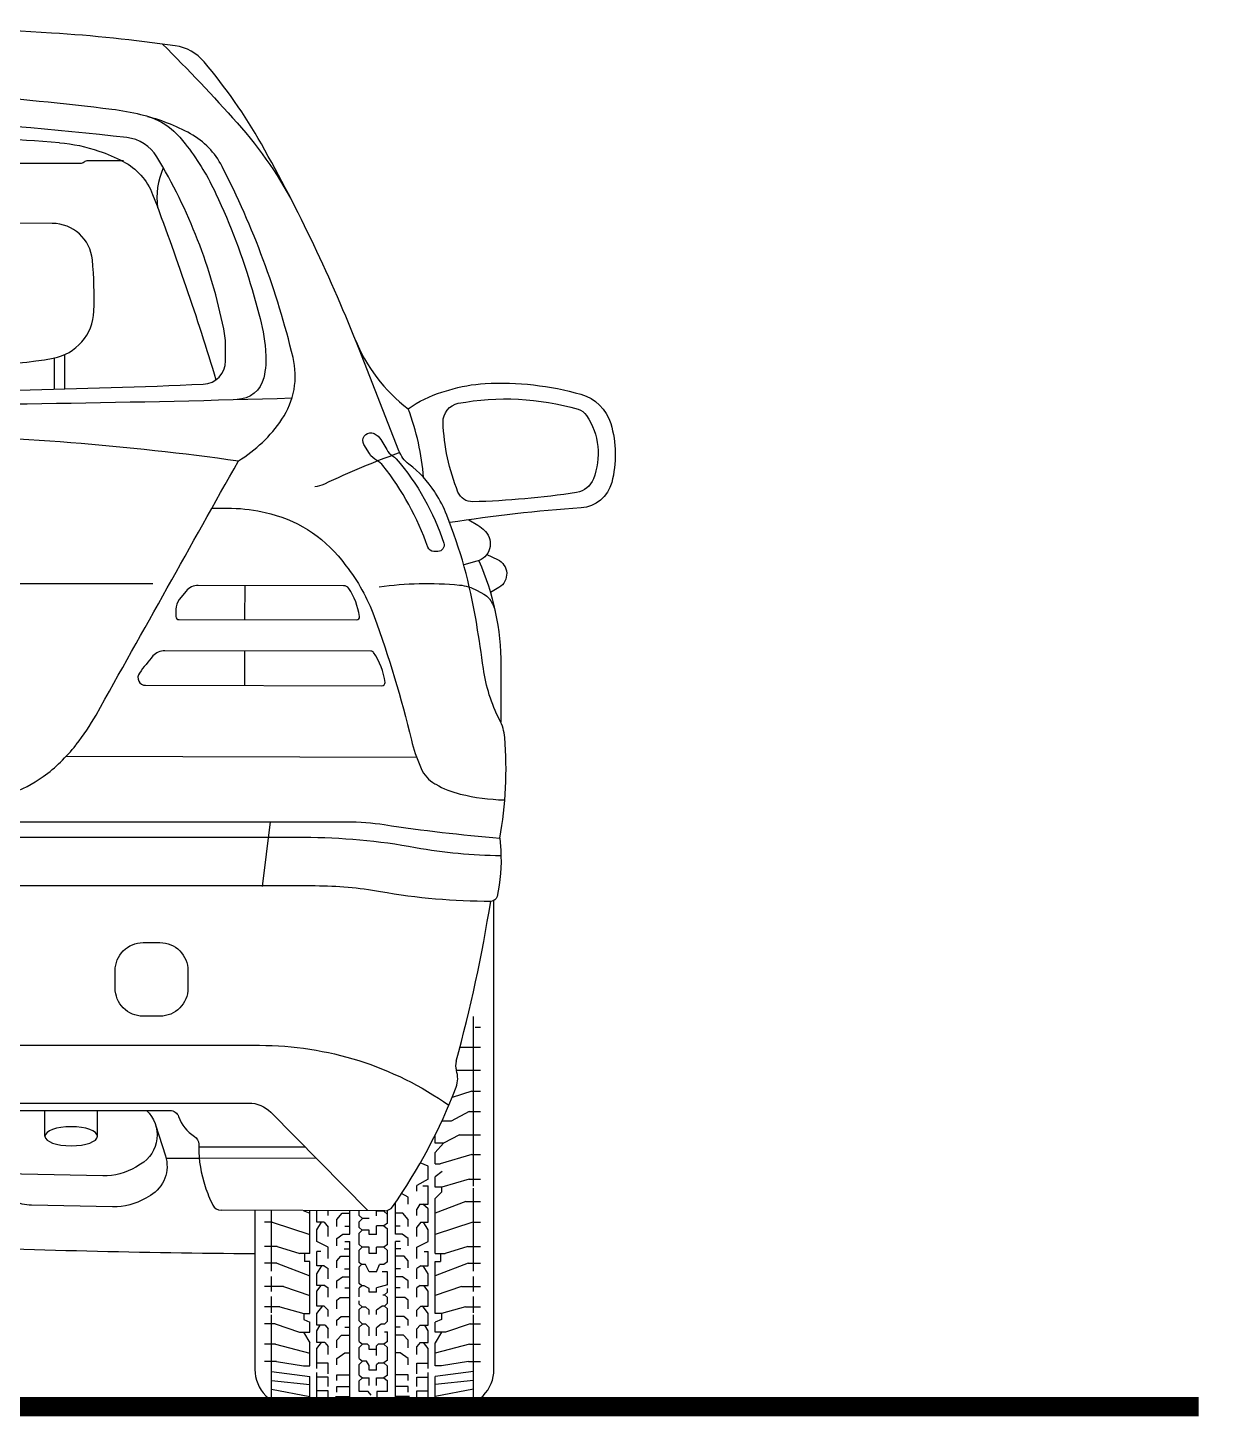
# Model space of a CAD drawing. Header units: millimetres. Extents: x -2250 to 8913, y -2502 to 1972.
# Drawn here: x 7685 to 8913, y 511 to 1955 of the extents above; entities that cross this region are included whole.
import ezdxf

# ---------------------------------------------------------------- set-up
doc = ezdxf.new("R2010")
doc.units = ezdxf.units.MM
doc.layers.add('interni', color=1, linetype='Continuous')

msp = doc.modelspace()

# ---------------------------------------------------------------- linework, layer by layer
at = {"color": 1}
for p, q in [((7815.3, 1377.1), (7665.6, 1377.1)), ((7911, 1339.9), (7911.1, 1375.4)), ((7910.9, 1271.4), (7910.9, 1307.4)), ((7937.3, 1129.7), (7929, 1062.2)), ((7973.8, 791.1), (7862.9, 791.3)), ((7973.8, 791.1), (7862.9, 791.3)), ((7985.2, 779.6), (7863.4, 779.8)), ((7985.2, 779.6), (7863.4, 779.8))]:
    msp.add_line(p, q, dxfattribs=at)
for p, q in [((8089.4, 1196.7), (7724.9, 1197.5)), ((8056.5, 725.2), (7886.2, 725.6))]:
    msp.add_line(p, q)
at = {"color": 30}
for p, q in [((8148.7, 750.8), (8148.7, 927.1)), ((8150.2, 916.1), (8156, 916.1)), ((8134.4, 895.1), (8156, 895.1)), ((8130.6, 871.5), (8156, 871.5)), ((8147, 849.5), (8126.3, 843)), ((8147, 849.5), (8156, 849.5)), ((8144, 828.5), (8125.3, 818.4)), ((8144, 828.5), (8156, 828.5)), ((8125.3, 818.4), (8115.7, 818.4)), ((8108.9, 795.6), (8108.9, 804.1)), ((8117.5, 795.6), (8108.9, 795.6)), ((8117.5, 795.6), (8108.9, 785.6)), ((8134.1, 804.1), (8117.5, 795.6)), ((8134.1, 804.1), (8156, 804.1)), ((8108.9, 774), (8108.9, 785.6)), ((8146.8, 783.6), (8114.1, 774)), ((8146.8, 783.6), (8156, 783.6)), ((8101.5, 771.5), (8093.3, 774.9)), ((8101.5, 758), (8101.5, 771.5)), ((8108.9, 774), (8114.1, 774)), ((8115.9, 765.8), (8108.9, 760.4)), ((8101.5, 758), (8089.7, 751.4)), ((8089.7, 745.5), (8089.7, 751.4)), ((8095.9, 751), (8101.5, 751)), ((8101.5, 732.1), (8101.5, 751)), ((8108.9, 749.6), (8108.9, 760.4)), ((8144.1, 758), (8115.8, 749.6)), ((8144.1, 758), (8156, 758)), ((8080.6, 739.3), (8073.9, 743.2)), ((8080.6, 731.9), (8080.6, 739.3)), ((8115.8, 749.6), (8108.9, 749.6)), ((8115.4, 744.6), (8108.9, 737.8)), ((8108.9, 680.8), (8108.9, 737.8)), ((8115.4, 749.6), (8115.4, 744.6)), ((8148.7, 662.3), (8148.7, 748.7)), ((7938.6, 662.3), (7938.6, 725.5)), ((7971.4, 725.4), (7978.4, 722.8)), ((7978.4, 680.8), (7978.4, 725.4)), ((7985.7, 713.2), (7985.7, 725.4)), ((7997.6, 720.1), (7997.6, 725.3)), ((8006.6, 716.2), (8011.9, 722.6)), ((8011.9, 722.6), (8019.9, 722.6)), ((8019.9, 700.8), (8019.9, 725.3)), ((8029.6, 720.2), (8029.6, 725.3)), ((8055.5, 724.6), (8047.6, 724.6)), ((8047.6, 720), (8047.6, 724.6)), ((8056.3, 725.2), (8055.5, 724.6)), ((8055.5, 724.6), (8059.2, 721.3)), ((8059.2, 712.4), (8059.2, 725.6)), ((8067.4, 700.8), (8067.4, 733.2)), ((8075.3, 722.6), (8067.4, 722.6)), ((8080.6, 716.2), (8075.3, 722.6)), ((8092.8, 732.1), (8089.7, 726.9)), ((8089.7, 720.1), (8089.7, 726.9)), ((8092.8, 732.1), (8101.5, 732.1)), ((8101.5, 727.2), (8096.1, 732.1)), ((8101.5, 713.2), (8101.5, 727.2)), ((8140.6, 734.7), (8108.9, 722.8)), ((8140.6, 734.7), (8156, 734.7)), ((7939.3, 713.3), (7931.2, 713.3)), ((7939.3, 713.3), (7978.4, 700.5)), ((7993.4, 713.2), (7985.7, 713.2)), ((7985.7, 705.3), (7990.7, 713.2)), ((7993.4, 713.2), (7997.6, 708.1)), ((7997.6, 698.3), (7997.6, 708.1)), ((8006.6, 708.7), (8006.6, 716.2)), ((8014.7, 709), (8019.9, 709)), ((8033.3, 717), (8029.6, 720.2)), ((8033.3, 717), (8029.6, 713.7)), ((8029.6, 707.7), (8029.6, 713.7)), ((8032.8, 704.9), (8029.6, 707.7)), ((8040.3, 717), (8033.3, 717)), ((8055.5, 709.6), (8047.6, 709.6)), ((8047.6, 700.3), (8047.6, 709.6)), ((8059.2, 712.4), (8055.5, 709.6)), ((8055.5, 709.6), (8059.2, 706.3)), ((8072.5, 709), (8067.4, 709)), ((8080.6, 708.7), (8080.6, 716.2)), ((8093.8, 713.2), (8089.7, 708.1)), ((8089.7, 698.3), (8089.7, 708.1)), ((8093.8, 713.2), (8101.5, 713.2)), ((8101.5, 705.3), (8096.6, 713.2)), ((8148, 713.3), (8108.9, 700.5)), ((8148, 713.3), (8156, 713.3)), ((7985.7, 693.1), (7985.7, 705.3)), ((8006.6, 696.2), (8012.9, 700.8)), ((8006.6, 688.8), (8006.6, 696.2)), ((8012.9, 700.8), (8019.9, 700.8)), ((8014.7, 693.1), (8019.9, 693.1)), ((8019.9, 522.2), (8019.9, 693.1)), ((8032.8, 704.9), (8029.6, 702)), ((8029.6, 690.1), (8029.6, 702)), ((8040.3, 704.9), (8032.8, 704.9)), ((8040.3, 700.3), (8040.3, 704.9)), ((8047.6, 700.3), (8040.3, 700.3)), ((8059.2, 689.9), (8059.2, 706.3)), ((8074.3, 700.8), (8067.4, 700.8)), ((8067.4, 522.2), (8067.4, 693.1)), ((8072.5, 693.1), (8067.4, 693.1)), ((8080.6, 696.2), (8074.3, 700.8)), ((8080.6, 688.8), (8080.6, 696.2)), ((8101.5, 693.1), (8101.5, 705.3)), ((7944.4, 688.1), (7931.2, 688.1)), ((7944.4, 688.1), (7968.2, 680.8)), ((7978.4, 680.8), (7968.2, 680.8)), ((7972.8, 680.8), (7972.8, 672.5)), ((7997.6, 687.1), (7985.7, 693.1)), ((7989.8, 682.7), (7985.7, 682.7)), ((7985.7, 667.9), (7985.7, 682.7)), ((7997.6, 675.4), (7997.6, 687.1)), ((8014.2, 685.5), (8019.9, 685.5)), ((8032.8, 687.2), (8029.6, 690.1)), ((8032.8, 687.2), (8029.6, 684.3)), ((8029.6, 671.4), (8029.6, 684.3)), ((8040.3, 687.2), (8032.8, 687.2)), ((8040.3, 680.7), (8040.3, 687.2)), ((8047.6, 680.7), (8040.3, 680.7)), ((8055.5, 687.2), (8047.6, 687.2)), ((8047.6, 680.7), (8047.6, 687.2)), ((8059.2, 689.9), (8055.5, 687.2)), ((8055.5, 687.2), (8059.2, 683.9)), ((8059.2, 671.9), (8059.2, 683.9)), ((8073, 685.5), (8067.4, 685.5)), ((8089.7, 687.1), (8101.5, 693.1)), ((8089.7, 675.4), (8089.7, 687.1)), ((8097.4, 682.7), (8101.5, 682.7)), ((8101.5, 667.9), (8101.5, 682.7)), ((8108.9, 680.8), (8119.1, 680.8)), ((8114.4, 680.8), (8114.4, 672.5)), ((8142.8, 688.1), (8119.1, 680.8)), ((8142.8, 688.1), (8156, 688.1)), ((7944.1, 670.7), (7931.2, 670.7)), ((7944.1, 670.7), (7978.4, 657.4)), ((7978.4, 672.5), (7972.8, 672.5)), ((7978.4, 618.2), (7978.4, 672.5)), ((7993.5, 667.9), (7985.7, 667.9)), ((7985.7, 659.6), (7990.8, 667.9)), ((7993.5, 667.9), (7997.6, 665.1)), ((7997.6, 654.2), (7997.6, 665.1)), ((8006.6, 673), (8010.6, 677.8)), ((8006.6, 665.9), (8006.6, 673)), ((8010.6, 677.8), (8019.9, 677.8)), ((8014.5, 664.7), (8019.9, 664.7)), ((8032.2, 669.1), (8029.6, 671.4)), ((8032.2, 669.1), (8029.6, 666.8)), ((8029.6, 649.5), (8029.6, 666.8)), ((8036.4, 669.1), (8032.2, 669.1)), ((8040.3, 661.7), (8036.4, 669.1)), ((8047.6, 661.7), (8050.8, 669.1)), ((8055.5, 669.1), (8050.8, 669.1)), ((8059.2, 671.9), (8055.5, 669.1)), ((8076.6, 677.8), (8067.4, 677.8)), ((8072.7, 664.7), (8067.4, 664.7)), ((8080.6, 673), (8076.6, 677.8)), ((8080.6, 665.9), (8080.6, 673)), ((8093.8, 667.9), (8089.7, 665.1)), ((8089.7, 654.2), (8089.7, 665.1)), ((8093.8, 667.9), (8101.5, 667.9)), ((8101.5, 659.6), (8096.4, 667.9)), ((8108.9, 672.5), (8114.4, 672.5)), ((8108.9, 618.2), (8108.9, 672.5)), ((8143.2, 670.7), (8108.9, 657.4)), ((8143.2, 670.7), (8156, 670.7)), ((7938.6, 641.2), (7938.6, 656.9)), ((7985.7, 647.4), (7985.7, 659.6)), ((8006.6, 652.2), (8012.4, 656.4)), ((8006.6, 644.6), (8006.6, 652.2)), ((8012.4, 656.4), (8019.9, 656.4)), ((8047.6, 661.7), (8040.3, 661.7)), ((8059.2, 661.7), (8053.7, 661.7)), ((8059.2, 648), (8059.2, 661.7)), ((8074.9, 656.4), (8067.4, 656.4)), ((8080.6, 652.2), (8074.9, 656.4)), ((8080.6, 644.6), (8080.6, 652.2)), ((8101.5, 647.4), (8101.5, 659.6)), ((8148.7, 641.2), (8148.7, 656.9)), ((7951.2, 646.3), (7931.2, 646.3)), ((7938.6, 618.9), (7938.6, 635.9)), ((7951.2, 646.3), (7978.4, 637.1)), ((7994.1, 647.4), (7985.7, 647.4)), ((7985.7, 641.6), (7990.1, 647.4)), ((7985.7, 626), (7985.7, 641.6)), ((7994.1, 647.4), (7997.6, 645.1)), ((7997.6, 635.2), (7997.6, 645.1)), ((8014.8, 644.8), (8019.9, 644.8)), ((8032.4, 647), (8029.6, 649.5)), ((8032.4, 647), (8029.6, 644.5)), ((8029.6, 635.6), (8029.6, 644.5)), ((8035.1, 647), (8032.4, 647)), ((8040.3, 644.4), (8035.1, 647)), ((8040.3, 640.6), (8040.3, 644.4)), ((8047.6, 640.6), (8040.3, 640.6)), ((8059.2, 648), (8047.6, 645.1)), ((8047.6, 640.6), (8047.6, 645.1)), ((8054.3, 637.7), (8056, 637.7)), ((8056, 637.7), (8059.2, 640.6)), ((8056, 637.7), (8059.2, 634.8)), ((8059.2, 640.6), (8059.2, 644.3)), ((8072.4, 644.8), (8067.4, 644.8)), ((8093.1, 647.4), (8089.7, 645.1)), ((8089.7, 635.2), (8089.7, 645.1)), ((8093.1, 647.4), (8101.5, 647.4)), ((8101.5, 641.6), (8097.1, 647.4)), ((8101.5, 626), (8101.5, 641.6)), ((8136, 646.3), (8108.9, 637.1)), ((8136, 646.3), (8156, 646.3)), ((8148.7, 618.9), (8148.7, 635.9)), ((7947.1, 625.1), (7931.4, 625.1)), ((7947.1, 625.1), (7972.1, 618.2)), ((7985.7, 618.2), (7991.8, 626.1)), ((7993.2, 626), (7985.7, 626)), ((7993.2, 626), (7997.6, 621.6)), ((7997.6, 615.1), (7997.6, 621.6)), ((8006.6, 632.2), (8010.1, 635)), ((8006.6, 623.3), (8006.6, 632.2)), ((8010.1, 635), (8019.9, 635)), ((8029.6, 628.1), (8029.6, 631.4)), ((8032.8, 625.2), (8029.6, 628.1)), ((8032.8, 625.2), (8029.6, 622.3)), ((8029.6, 610.5), (8029.6, 622.3)), ((8032.8, 625.2), (8036.4, 625.2)), ((8036.4, 625.2), (8040.3, 621.8)), ((8040.3, 617.3), (8040.3, 621.8)), ((8053.8, 626), (8047.6, 621.9)), ((8047.6, 617.3), (8047.6, 621.9)), ((8056, 626), (8053.8, 626)), ((8056, 626), (8059.2, 628.9)), ((8056, 626), (8059.2, 623.2)), ((8059.2, 628.9), (8059.2, 634.8)), ((8059.2, 610.2), (8059.2, 623.2)), ((8077.2, 635), (8067.4, 635)), ((8080.6, 632.2), (8077.2, 635)), ((8080.6, 623.3), (8080.6, 632.2)), ((8094, 626), (8089.7, 621.6)), ((8089.7, 615.1), (8089.7, 621.6)), ((8094, 626), (8101.5, 626)), ((8101.5, 618.2), (8095.5, 626.1)), ((8140.2, 625.1), (8115.2, 618.2)), ((8140.2, 625.1), (8155.8, 625.1)), ((7942.3, 607.7), (7931.2, 607.7)), ((7938.6, 527.9), (7938.6, 616.8)), ((7942.3, 607.7), (7967.8, 598.7)), ((7972.1, 618.2), (7978.4, 618.2)), ((7972.1, 618.2), (7972.1, 611.9)), ((7972.1, 611.9), (7978.4, 609.1)), ((7978.4, 598.7), (7978.4, 609.1)), ((7985.7, 606.2), (7985.7, 618.2)), ((8006.6, 611.2), (8011, 615.3)), ((8006.6, 605.8), (8006.6, 611.2)), ((8011, 615.3), (8019.9, 615.3)), ((8033.2, 607.3), (8029.6, 610.5)), ((8033.2, 607.3), (8029.6, 604.1)), ((8036.8, 607.3), (8033.2, 607.3)), ((8040.3, 603.8), (8036.8, 607.3)), ((8052.7, 607.3), (8047.6, 603.3)), ((8056, 607.3), (8052.7, 607.3)), ((8056, 607.3), (8059.2, 610.2)), ((8076.2, 615.3), (8067.4, 615.3)), ((8080.6, 611.2), (8076.2, 615.3)), ((8080.6, 605.8), (8080.6, 611.2)), ((8101.5, 606.2), (8101.5, 618.2)), ((8115.2, 618.2), (8108.9, 618.2)), ((8115.2, 611.9), (8108.9, 609.1)), ((8108.9, 598.7), (8108.9, 609.1)), ((8115.2, 618.2), (8115.2, 611.9)), ((8145, 607.7), (8119.4, 598.7)), ((8145, 607.7), (8156, 607.7)), ((8148.7, 525.6), (8148.7, 616.8)), ((7967.8, 598.7), (7978.4, 598.7)), ((7972, 598.7), (7978.4, 587.8)), ((7994.3, 606.2), (7985.7, 606.2)), ((7985.7, 600.3), (7989.2, 606.2)), ((7985.7, 588.1), (7985.7, 600.3)), ((7994.3, 606.2), (7997.6, 602.3)), ((7997.6, 592.7), (7997.6, 602.3)), ((8006.6, 590.5), (8011.4, 595.6)), ((8011.4, 595.6), (8019.9, 595.6)), ((8014.9, 604.1), (8019.9, 604.1)), ((8029.6, 589.1), (8029.6, 604.1)), ((8040.3, 594.9), (8040.3, 603.8)), ((8047.6, 594.9), (8047.6, 603.3)), ((8056.2, 599.2), (8059.2, 599.2)), ((8059.2, 589.1), (8059.2, 599.2)), ((8072.3, 604.1), (8067.4, 604.1)), ((8075.9, 595.6), (8067.4, 595.6)), ((8080.6, 590.5), (8075.9, 595.6)), ((8093, 606.2), (8089.7, 602.3)), ((8089.7, 592.7), (8089.7, 602.3)), ((8093, 606.2), (8101.5, 606.2)), ((8101.5, 600.3), (8098, 606.2)), ((8101.5, 588.1), (8101.5, 600.3)), ((8119.4, 598.7), (8108.9, 598.7)), ((8115.3, 598.7), (8108.9, 587.8)), ((7942.8, 586.4), (7931.2, 586.4)), ((7942.8, 586.4), (7978.4, 577)), ((7978.4, 564), (7978.4, 587.8)), ((7994.1, 588.1), (7985.7, 588.1)), ((7985.7, 581.9), (7990.5, 588.1)), ((7985.7, 561), (7985.7, 581.9)), ((7994.1, 588.1), (7997.6, 583.8)), ((7997.6, 575.8), (7997.6, 583.8)), ((8006.6, 582.4), (8006.6, 590.5)), ((8029.6, 589.1), (8033.3, 586.3)), ((8033.3, 586.3), (8029.6, 583)), ((8029.6, 571.4), (8029.6, 583)), ((8038.3, 586.3), (8033.3, 586.3)), ((8040.3, 584.5), (8038.3, 586.3)), ((8040.3, 580.7), (8040.3, 584.5)), ((8047.6, 580.7), (8040.3, 580.7)), ((8047.6, 584.5), (8049.5, 586.3)), ((8047.6, 574.5), (8047.6, 584.5)), ((8055.5, 586.3), (8049.5, 586.3)), ((8059.2, 589.1), (8055.5, 586.3)), ((8055.5, 586.3), (8059.2, 583)), ((8059.2, 569.7), (8059.2, 583)), ((8080.6, 582.4), (8080.6, 590.5)), ((8093.1, 588.1), (8089.7, 583.8)), ((8089.7, 575.8), (8089.7, 583.8)), ((8093.1, 588.1), (8101.5, 588.1)), ((8101.5, 581.9), (8096.8, 588.1)), ((8101.5, 561), (8101.5, 581.9)), ((8108.9, 564), (8108.9, 587.8)), ((8144.4, 586.4), (8108.9, 577)), ((8144.4, 586.4), (8156, 586.4)), ((7943.7, 568.2), (7931.2, 568.2)), ((7943.7, 568.2), (7971.9, 564)), ((7971.9, 564), (7978.4, 564)), ((7997.4, 566.7), (7985.7, 566.7)), ((7997.6, 555.6), (7997.6, 566.7)), ((8006.6, 571.5), (8014.9, 577.3)), ((8006.6, 564.9), (8006.6, 571.5)), ((8014.9, 577.3), (8019.8, 577.3)), ((8029.6, 571.4), (8033.3, 568.7)), ((8033.3, 568.7), (8029.6, 565.4)), ((8029.6, 554.1), (8029.6, 565.4)), ((8037.2, 568.7), (8033.3, 568.7)), ((8040.3, 564.2), (8037.2, 568.7)), ((8040.3, 559.4), (8040.3, 564.2)), ((8050.1, 566.9), (8047.6, 564.9)), ((8047.6, 559.4), (8047.6, 564.9)), ((8050.1, 566.9), (8055.5, 566.9)), ((8059.2, 569.7), (8055.5, 566.9)), ((8055.5, 566.9), (8059.2, 563.6)), ((8059.2, 554.1), (8059.2, 563.6)), ((8072.3, 577.3), (8067.4, 577.3)), ((8080.6, 571.5), (8072.3, 577.3)), ((8080.6, 564.9), (8080.6, 571.5)), ((8089.7, 555.6), (8089.7, 566.7)), ((8089.8, 566.7), (8101.5, 566.7)), ((8115.4, 564), (8108.9, 564)), ((8143.5, 568.2), (8115.4, 564)), ((8143.5, 568.2), (8156, 568.2)), ((7938.6, 557.8), (7978.4, 552.7)), ((7978.4, 521.4), (7978.4, 552.7)), ((7985.7, 521.4), (7985.7, 556.8)), ((7997.6, 551.9), (7985.7, 551.9)), ((7997.6, 542.5), (7997.6, 551.9)), ((8006.6, 554.5), (8019.9, 554.5)), ((8006.6, 548.6), (8006.6, 554.5)), ((8029.6, 554.1), (8033.3, 551.4)), ((8033.3, 551.4), (8029.6, 548.1)), ((8033.3, 551.4), (8040.3, 551.4)), ((8047.6, 559.4), (8040.3, 559.4)), ((8040.3, 543.3), (8040.3, 551.4)), ((8047.6, 543.3), (8047.6, 551.4)), ((8047.6, 551.4), (8055.5, 551.4)), ((8059.2, 554.1), (8055.5, 551.4)), ((8055.5, 551.4), (8059.2, 548.1)), ((8080.6, 554.5), (8067.4, 554.5)), ((8080.6, 548.6), (8080.6, 554.5)), ((8089.7, 551.9), (8101.5, 551.9)), ((8089.7, 542.5), (8089.7, 551.9)), ((8101.5, 521.4), (8101.5, 556.8)), ((8148.7, 557.8), (8108.9, 552.7)), ((8108.9, 521.4), (8108.9, 552.7)), ((7938.6, 548.6), (7978.4, 544.4)), ((7938.6, 539.5), (7978.4, 532)), ((7997.6, 537.9), (7985.7, 537.9)), ((7997.6, 521.4), (7997.6, 537.9)), ((8006.6, 536.5), (8006.6, 542.2)), ((8006.6, 542.2), (8019.9, 542.2)), ((8029.6, 537.1), (8029.6, 548.1)), ((8039, 537.1), (8029.6, 537.1)), ((8042.3, 533.5), (8039, 537.1)), ((8059.2, 537.1), (8048.1, 537.1)), ((8048.1, 537.1), (8048.1, 530.9)), ((8059.2, 537.1), (8059.2, 548.1)), ((8080.6, 542.2), (8067.4, 542.2)), ((8080.6, 536.5), (8080.6, 542.2)), ((8089.7, 521.4), (8089.7, 537.9)), ((8089.7, 537.9), (8101.5, 537.9)), ((8148.7, 548.6), (8108.9, 544.4)), ((8148.7, 539.5), (8108.9, 532)), ((8005, 532.1), (8019.9, 532.1)), ((8082.2, 532.1), (8067.4, 532.1))]:
    msp.add_line(p, q, dxfattribs=at)
at = {"color": 40}
for p, q in [((7703, 802.6), (7703, 829.5)), ((7757.6, 802.6), (7757.6, 829.5)), ((7829, 779.7), (7863.5, 779.7))]:
    msp.add_line(p, q, dxfattribs=at)
for points in [[(8176.1, 1112.7, 0.064346), (8181.1, 1217.4, 0.099538), (8175.8, 1235.8, -0.085651), (8158.9, 1289, 0.007162), (8152, 1334.8), (8151.3, 1339.2, 0.053235), (8120.8, 1448.7, 0.049351), (8109.2, 1471.3), (8108.3, 1472.7, 0.086357), (8081.5, 1501.6, -0.13723), (8071, 1515.5), (8029.6, 1621.1, 0.035304), (7928, 1834.6, 0.04689), (7868.5, 1920, 0.183305), (7838.4, 1936.7, 0.020012), (7709.9, 1950), (7623.6, 1955.5, 0.0036)], [(7627.5, 1152.3, 0.153742), (7701.2, 1176.7, 0.070696), (7735.1, 1209.4), (7735.6, 1210.1, 0.038053), (7756.1, 1240.7, 0.00029), (7904.2, 1505.1, 0.10723), (7949.4, 1548.3, 0.210871), (7961, 1612.5, 0.05919), (7887.2, 1811.3, 0.149177), (7854.3, 1845.2, 0.065752), (7805.6, 1864.2), (7802.8, 1864.9, 0.029662), (7772.7, 1870.5, 0.025354), (7468.2, 1892.7)], [(8080.8, 1559.2, -0.083938), (8115.8, 1576.6), (8122.9, 1578.7, -0.05965), (8160.7, 1585.4, -0.083482), (8260.4, 1574.3, -0.255651), (8291.3, 1543.8, -0.138584), (8292.3, 1482.5, -0.32073), (8260.5, 1456.2, 0.020961), (8123.9, 1440.8)], [(6561, 1570.5, 0.007505), (7050.9, 1563.1), (7470, 1563.1, 0.007505), (7959.9, 1570.5)], [(7876.7, 1455.9), (7892.5, 1455.9, -0.051567), (7928.9, 1452.1), (7931.9, 1451.4, -0.176946), (8011.6, 1401.6), (8016, 1396, -0.078203), (8045.2, 1343.3, -0.028539), (8084, 1214.7, 0.045598), (8093.4, 1186.9), (8094.2, 1185.2, 0.158979), (8108.5, 1169.2), (8109.4, 1168.7, 0.07132), (8134.9, 1158.5, 0.052364), (8180.5, 1152.4)], [(8143.8, 1443.7), (8153.2, 1438.1, -0.070456), (8160.3, 1432.4), (8161, 1431.6, -0.56236), (8152.2, 1400.6), (8138.4, 1396.8)], [(8154, 1401.2, -0.105727), (8177.1, 1292.2), (8177, 1233.4)], [(8162.4, 1407.6), (8173.6, 1402.4, -0.606346), (8175.1, 1373.5), (8166.2, 1368.2)], [(7921.3, 725.5), (7921.3, 560.2, 0.414214), (7960, 521.4), (8131.2, 521.4, 0.414214), (8169.9, 560.2), (8169.9, 1047.3)], [(6482.1, 725.3), (6583, 827.5, -0.200715), (6606, 837.2), (7914.9, 837.2, -0.200715), (7937.9, 827.5), (8038.8, 725.3)], [(6634.7, 725.6, 0.285976), (6643.4, 731, 0.033213), (6651.4, 750.4, 0.080608), (6658, 791.3), (6658, 794.3, -0.258302), (6662.5, 802.5, 0.170618), (6678.9, 823, -0.31913), (6688, 829.5), (7832.9, 829.5, -0.31913), (7842, 823, 0.170618), (7858.4, 802.5, -0.258302), (7862.9, 794.3), (7862.9, 791.3, 0.080608), (7869.6, 750.4, 0.033213), (7877.5, 731, 0.285976), (7886.2, 725.6)], [(6599.6, 680.6, 0.008583), (6949.1, 689.2, -0.029637), (6972, 688.8, 0.008947), (7106.5, 680.9, 0.029416), (7548.9, 688.8, -0.029637), (7571.9, 689.2, 0.008583), (7921.3, 680.6)]]:
    msp.add_lwpolyline(points, format="xyb")
at = {"color": 1}
for points in [[(7825.3, 1938.5, -0.013793), (7902.9, 1856.5, -0.065561), (7964.7, 1766)], [(6616.7, 1505.1, -0.030425), (6966.4, 1532.7), (7084.5, 1534.9, -0.009079), (7436.4, 1534.9), (7554.6, 1532.7, -0.030425), (7904.2, 1505.1)], [(7983.6, 1478.3, 0.083351), (7993.9, 1481.2, -0.026217), (8071.8, 1513.7)], [(8050.4, 1373.9, -0.06046), (8134, 1375.9, -0.1003), (8152.4, 1370.2), (8159.4, 1366.4, -0.10998), (8165.2, 1361.4), (8165.6, 1360.8, -0.106681), (8171.2, 1348.3)], [(6343.8, 1094.6, 0.043324), (6432.5, 1103, -0.045315), (6548.9, 1113.6), (7972, 1113.6, -0.045315), (8088.4, 1103, 0.043324), (8177.2, 1094.6)], [(6397.9, 834.9, -0.15446), (6594.9, 897.2), (7926, 897.2, -0.15446), (8123, 834.9)]]:
    msp.add_lwpolyline(points, format="xyb", dxfattribs=at)
for points in [[(8147.9, 1462.5, -0.31285), (8132.5, 1472.6, -0.086538), (8117, 1545.1, -0.371635), (8132.8, 1564.9, -0.118105), (8257.3, 1558.7, -0.175873), (8266.2, 1552.2, -0.24558), (8273.3, 1486.2, -0.266899), (8255.8, 1472.2, -0.032175)], [(8048.2, 1505.3, -0.140199), (8040.4, 1512.6), (8034.7, 1522.1, -0.636265), (8043, 1534.2, -0.074739), (8045.4, 1533.4), (8045.5, 1533.4, -0.145146), (8052.3, 1527.2), (8058.5, 1516.7, 0.112009), (8064.4, 1510.4, -0.066922), (8068.3, 1507, -0.101581), (8117.7, 1419.4, -0.50849), (8111.6, 1410.9), (8107.3, 1410.9, -0.318696), (8101.2, 1415.2, 0.083667), (8054.5, 1500.1, 0.106267)], [(7842.4, 1340), (8026.9, 1339.6, 0.45993), (8030.1, 1343.3, 0.110211), (8018.9, 1372.4, 0.249544), (8013.5, 1375.2), (7862.3, 1375.5, 0.228511), (7849.7, 1369.5), (7842.7, 1360.7, 0.169645), (7839.1, 1350.7), (7839.1, 1343.2, 0.414214)], [(8056.7, 1274.7, 0.11229), (8044.7, 1305.7, 0.249287), (8042, 1307.2), (7827.5, 1307.6, 0.217748), (7815.3, 1302.1, 0.019647), (7801.2, 1284.4, 0.614968), (7807.7, 1271.6), (8053.4, 1271.1, 0.457737)], [(7805, 927.5, -0.414214), (7776, 956.6), (7776, 974.9, -0.414214), (7805, 1004), (7822.6, 1004, -0.414214), (7851.7, 974.9), (7851.7, 956.6, -0.414214), (7822.6, 927.5)]]:
    msp.add_lwpolyline(points, format="xyb", close=True, dxfattribs=at)
msp.add_lwpolyline([(7984.1, 1062.9), (6536.8, 1062.9, 0.04397), (6469.1, 1056.9, -0.044632), (6354.1, 1046.9, -0.34939), (6347.9, 1052, -0.07172), (6344, 1099.8), (6344.8, 1112.7, 0.017346), (6465, 1126.7, -0.037813), (6503.9, 1129.7), (8017, 1129.7, -0.037813), (8055.9, 1126.7, 0.017346), (8176.1, 1112.7), (8176.9, 1099.8, -0.07172), (8173.1, 1052, -0.34939), (8166.8, 1046.9, -0.044632), (8051.9, 1056.9, 0.04397)], format="xyb", close=True)
at = {"color": 40}
for points in [[(7808.7, 829.5, -0.496764), (7802.4, 773.5), (7797.6, 770.6, -0.140562), (7763.1, 761.5), (7678.6, 763.3, -0.099048), (7660.1, 767.5), (7658.6, 768.1, -0.22501), (7640.6, 789.1), (7638.1, 798.2, -0.149908), (7639, 829.5)], [(7818.1, 814.6), (7828.3, 782.2, -0.348292), (7812.6, 741.1), (7807.8, 738.2, -0.140562), (7773.4, 729.2), (7688.9, 731, -0.099048), (7670.3, 735.1), (7668.9, 735.8, -0.215101), (7651.2, 755.6), (7640.9, 787.9)]]:
    msp.add_lwpolyline(points, format="xyb", dxfattribs=at)
at = {"color": 5, "const_width": 20}
msp.add_lwpolyline([(-2239.7, 521.4), (8902.6, 521.4)], dxfattribs=at)
for centre, radius, start, end in [((8184.4, 1695.7), 171.4, 201.8112, 232.8065), ((7830.1, 1465.6), 267.6, 4.7182, 20.4666), ((6647.4, 1288.7), 1538.2, 344.6154, 350.9578), ((8146.1, 876.3), 16.1, 164.6154, 199.3384), ((8107.2, 862.7), 25, 339.097, 19.3384), ((7596.7, 1057.7), 571.5, 324.9353, 339.097), ((8056.5, 734.9), 9.69, 269.88, 324.9353)]:
    msp.add_arc(centre, radius, start, end)
at = {"color": 40, "extrusion": (0, 0, -1)}
msp.add_ellipse((7730.3, 802.6), major_axis=(27.3, 0), ratio=0.364995, dxfattribs=at)
at = {"layer": 'interni'}
for p, q in [((7712.5, 1612), (7712.5, 1579.3)), ((7723.3, 1615.5), (7723.2, 1579.6))]:
    msp.add_line(p, q, dxfattribs=at)
at = {"layer": 'interni', "color": 40}
msp.add_lwpolyline([(7890.9, 1609), (7890.9, 1623, 0.050662), (7888.9, 1642.5, 0.08574), (7819.3, 1821.3, 0.232969), (7788.1, 1841.3, 0.028193), (7330.6, 1867.1), (7190.3, 1867.1, 0.028193), (6732.8, 1841.3, 0.232969), (6701.6, 1821.3, 0.08574), (6632, 1642.5, 0.050662), (6630, 1623), (6630.1, 1609, 0.401314), (6653.3, 1584.8, 0.010538), (7037, 1576.7), (7483.9, 1576.7, 0.010538), (7867.6, 1584.8, 0.401314)], format="xyb", close=True, dxfattribs=at)
at = {"layer": 'interni', "color": 30}
for points in [[(7809.5, 1863.2, -0.124298), (7837.1, 1847.8, -0.040707), (7848.7, 1834.9), (7851, 1832, -0.052473), (7880.8, 1782.9, -0.04096), (7918.3, 1683.1), (7925.5, 1657.8, -0.049481), (7932.3, 1620.1), (7932.5, 1618.4, -0.076998), (7930.5, 1591.4, -0.341625), (7902.9, 1568.9)], [(7784.8, 1817.1), (7747.7, 1817.1, 0.17551), (7743.6, 1815.6, -0.17551), (7739.5, 1814.2), (7589.9, 1814.2, -0.010323), (7523.2, 1815.5), (7517.2, 1815.8, -0.00562), (7495.8, 1816.9, -0.122819), (7483.9, 1820.7), (7478.3, 1824.1, 0.139036), (7471.5, 1826), (7451.1, 1826, 0.139941), (7437.5, 1822.1), (7431.6, 1818.4, -0.139941), (7426.4, 1817), (7412.2, 1817, -0.414214), (7402.6, 1826.7), (7402.6, 1846.2)], [(7718, 1835.8, -0.065387), (7759.1, 1827.3, -0.035377), (7784.2, 1816.5, -0.184666), (7815, 1782.1, -0.017661), (7880.8, 1589.3)]]:
    msp.add_lwpolyline(points, format="xyb", dxfattribs=at)
at = {"layer": 'interni'}
msp.add_lwpolyline([(7711.5, 1611.8, 0.352016), (7753.9, 1660.8, 0.033032), (7752.3, 1714, 0.385724), (7710.6, 1752), (7576.2, 1752.3, 0.385724), (7534.3, 1714.5, 0.038374), (7532.8, 1652.7, 0.339572), (7566.1, 1613.8, 0.097626)], format="xyb", close=True, dxfattribs=at)
at = {"layer": 'interni', "color": 30}
for centre, radius, start, end in [((7329.3, -3442.8), 5293, 85.7889, 88.7623), ((7893.8, 1779), 74.4, 155.5858, 188.2232)]:
    msp.add_arc(centre, radius, start, end, dxfattribs=at)

doc.saveas('drawing.dxf')
